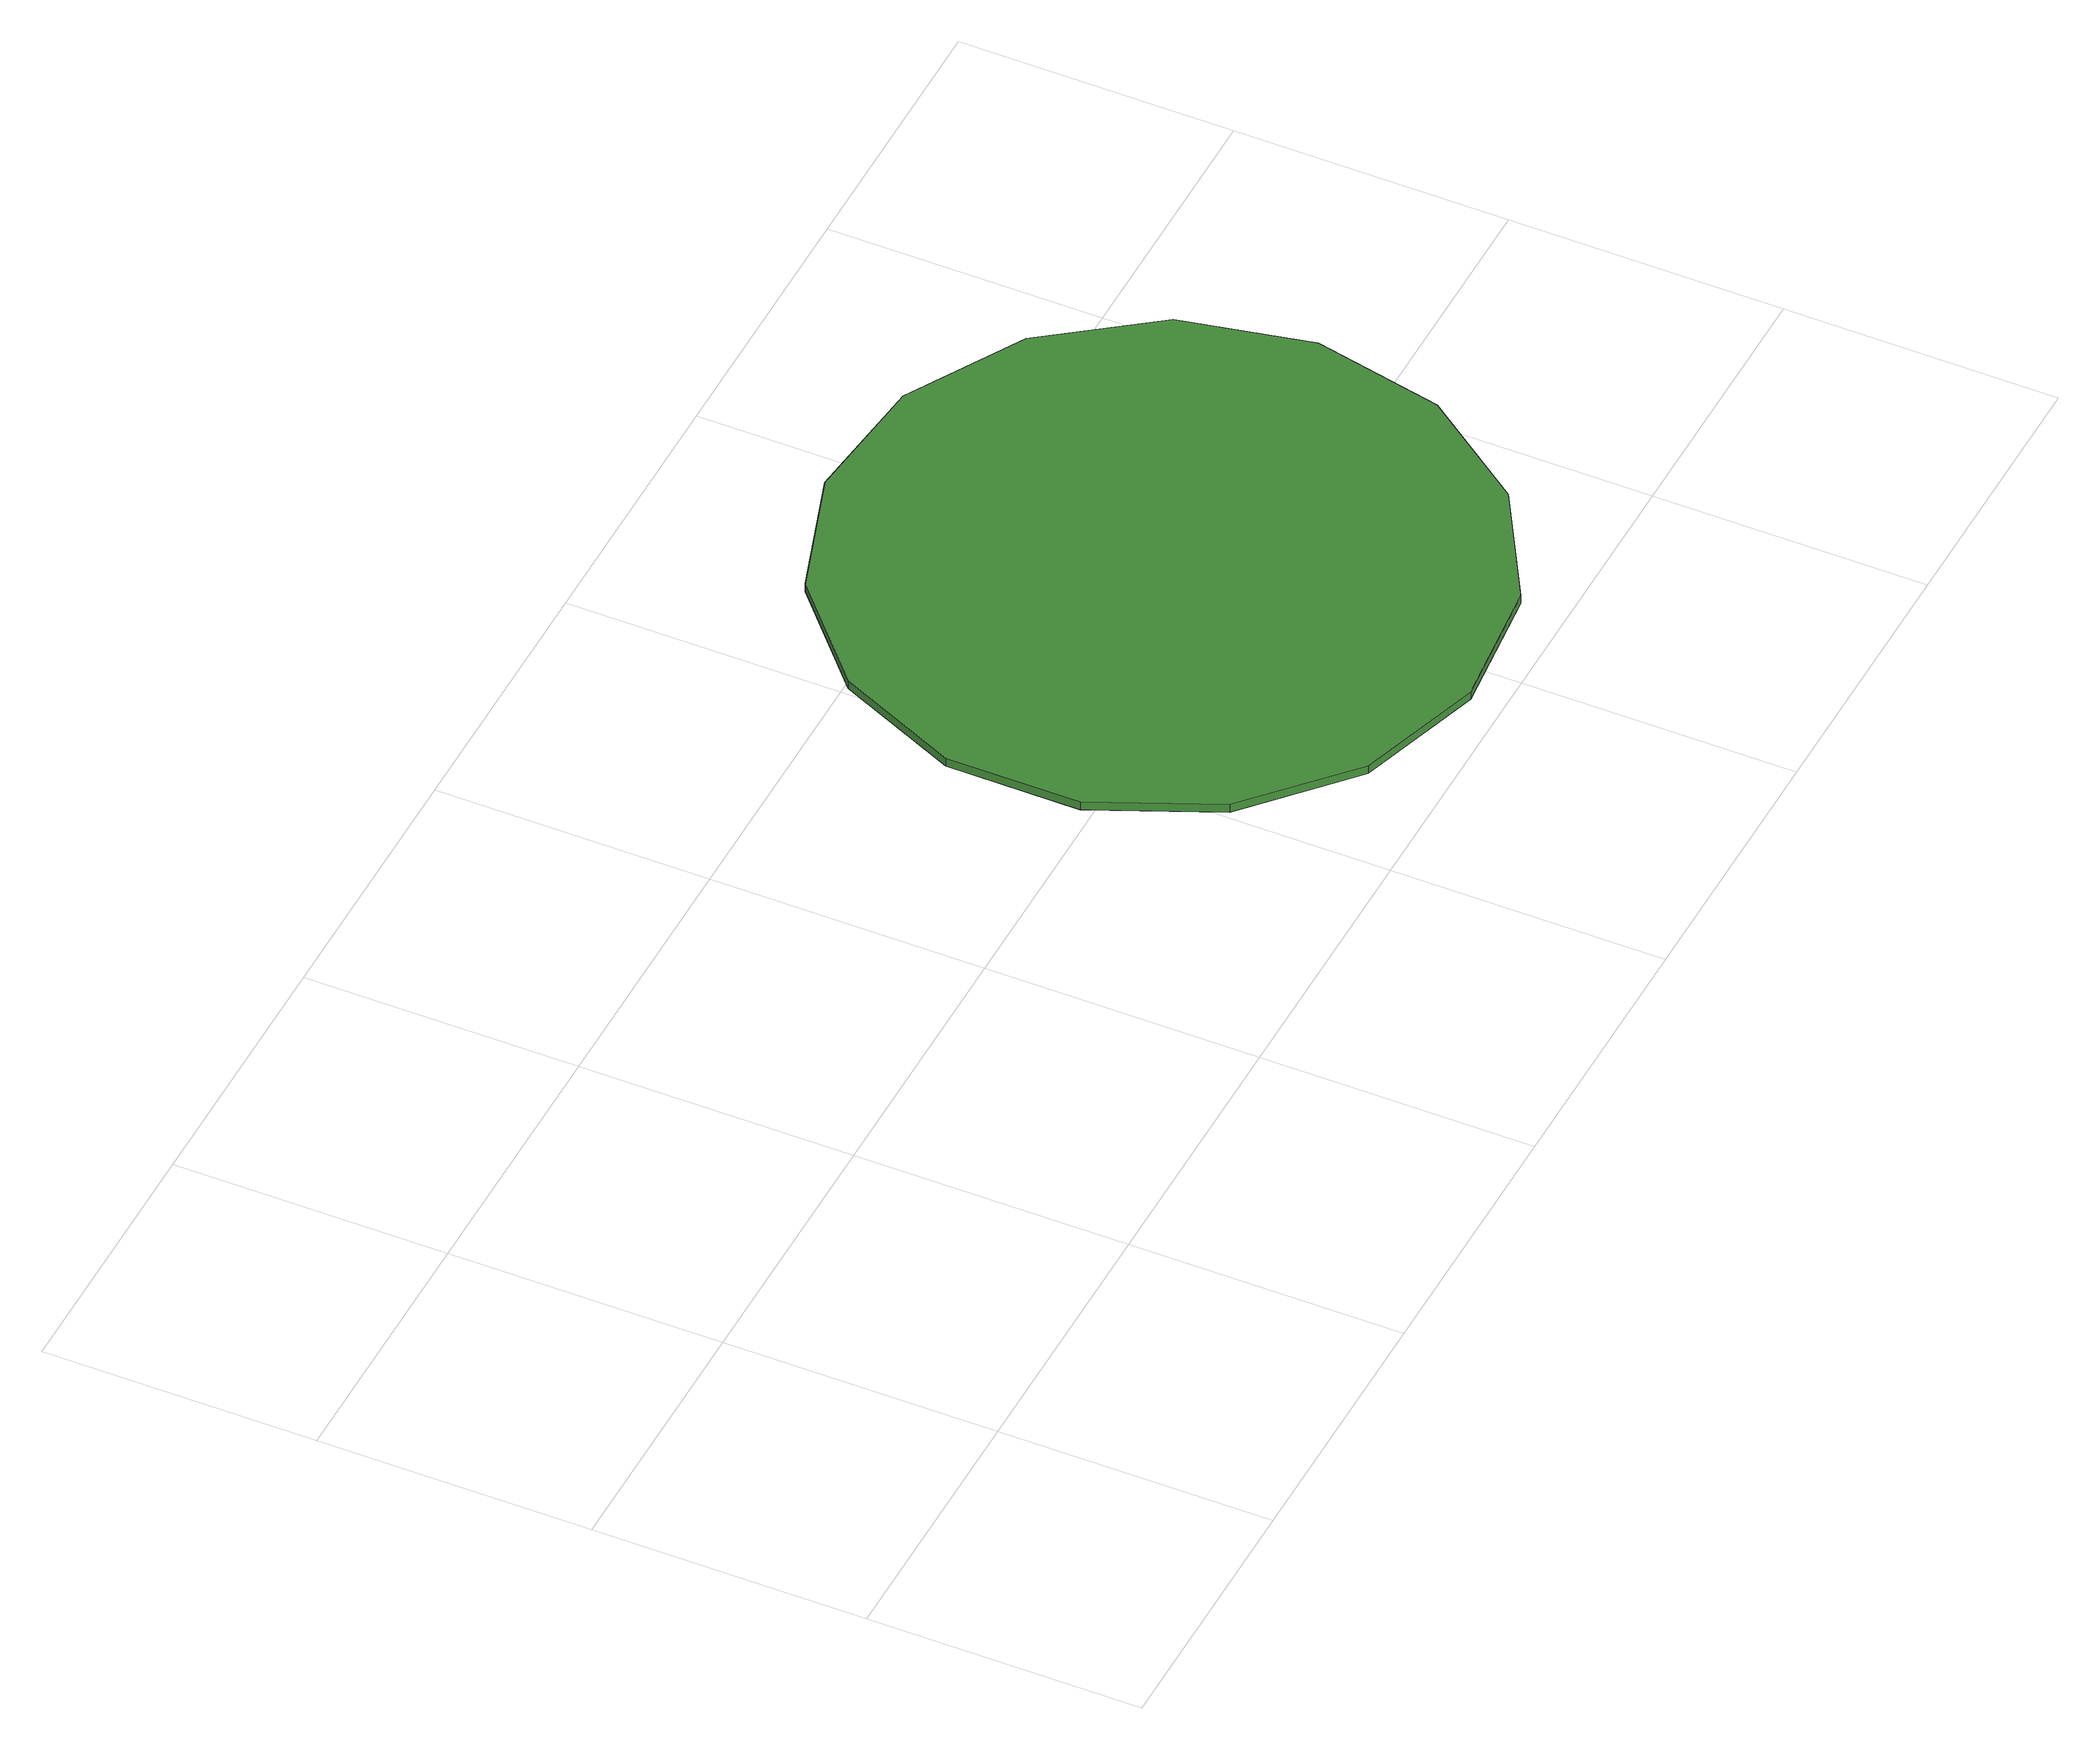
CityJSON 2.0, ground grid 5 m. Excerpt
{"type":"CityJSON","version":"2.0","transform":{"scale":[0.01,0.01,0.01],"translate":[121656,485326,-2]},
"CityObjects":{
"tree1":{"type":"SolitaryVegetationObject","attributes":{"function":"something"}},
"tree2":{"type":"SolitaryVegetationObject","attributes":{"function":"something"}},
"tree3":{"type":"SolitaryVegetationObject","attributes":{"function":"something"},"geometry":[{"type":"MultiSurface","lod":"1","boundaries":[[[0,1,2,3,4,5,6,7,8,9,10,11,12,13,14]],[[15,16,17,18,19,20,21,22,23,24,25,26,27,28,29]],[[0,29,28,1]],[[1,28,27,2]],[[2,27,26,3]],[[3,26,25,4]],[[4,25,24,5]],[[5,24,23,6]],[[6,23,22,7]],[[7,22,21,8]],[[8,21,20,9]],[[9,20,19,10]],[[10,19,18,11]],[[11,18,17,12]],[[12,17,16,13]],[[13,16,15,14]],[[14,15,29,0]]]}]}
},
"vertices":[
[2582,646,121],[2531,886,121],[2386,1084,121],[2174,1207,121],[1930,1233,121],[1696,1157,121],[1514,993,121],[1414,768,121],[1414,523,121],[1514,299,121],[1696,134,121],[1930,59,121],[2174,84,121],[2386,207,121],[2531,406,121],[2531,406,104],[2386,207,104],[2174,84,104],[1930,59,104],[1696,134,104],[1514,299,104],[1414,523,104],[1414,768,104],[1514,993,104],[1696,1157,104],[1930,1233,104],[2174,1207,104],[2386,1084,104],[2531,886,104],[2582,646,104]
]}
